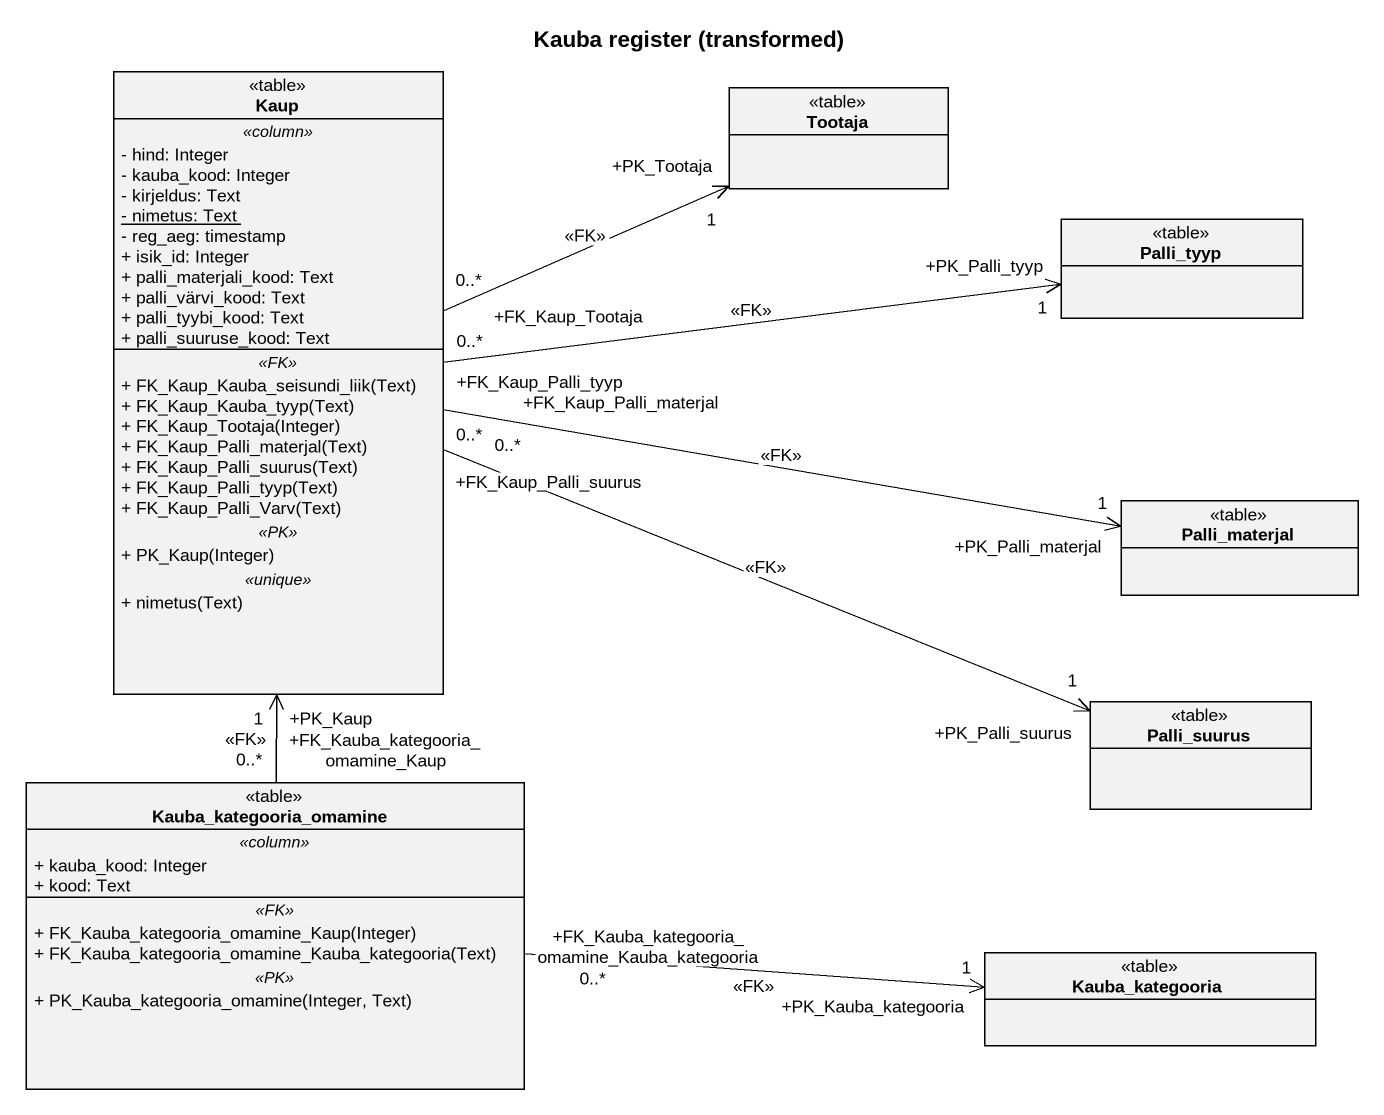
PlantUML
@startuml
title Kauba register (transformed)
hide circle
hide empty members
skinparam classAttributeIconSize 0
class Kaup <<table>> {
  .. <<column>> ..
  - hind: Integer
  - kauba_kood: Integer
  - kirjeldus: Text
  {static} - nimetus: Text
  - reg_aeg: timestamp
  + isik_id: Integer
  + palli_materjali_kood: Text
  + palli_värvi_kood: Text
  + palli_tyybi_kood: Text
  + palli_suuruse_kood: Text
  .. <<FK>> ..
  + FK_Kaup_Kauba_seisundi_liik(Text)
  + FK_Kaup_Kauba_tyyp(Text)
  + FK_Kaup_Tootaja(Integer)
  + FK_Kaup_Palli_materjal(Text)
  + FK_Kaup_Palli_suurus(Text)
  + FK_Kaup_Palli_tyyp(Text)
  + FK_Kaup_Palli_Varv(Text)
  .. <<PK>> ..
  + PK_Kaup(Integer)
  .. <<unique>> ..
  + nimetus(Text)
}
class Tootaja <<table>>
class Palli_tyyp <<table>>
class Palli_materjal <<table>>
class Palli_suurus <<table>>
class Kauba_kategooria_omamine <<table>> {
  .. <<column>> ..
  + kauba_kood: Integer
  + kood: Text
  .. <<FK>> ..
  + FK_Kauba_kategooria_omamine_Kaup(Integer)
  + FK_Kauba_kategooria_omamine_Kauba_kategooria(Text)
  .. <<PK>> ..
  + PK_Kauba_kategooria_omamine(Integer, Text)
}
class Kauba_kategooria <<table>>
Kaup "+FK_Kaup_Tootaja\n0..*" -right-> "+PK_Tootaja\n1" Tootaja : <<FK>>
Kaup "+FK_Kaup_Palli_tyyp\n0..*" -right-> "+PK_Palli_tyyp\n1" Palli_tyyp : <<FK>>
Kaup "+FK_Kaup_Palli_materjal\n0..*" -right-> "+PK_Palli_materjal\n1" Palli_materjal : <<FK>>
Kaup "+FK_Kaup_Palli_suurus\n0..*" -right-> "+PK_Palli_suurus\n1" Palli_suurus : <<FK>>
Kauba_kategooria_omamine "+FK_Kauba_kategooria_omamine_Kaup\n0..*" -up-> "+PK_Kaup\n1" Kaup : <<FK>>
Kauba_kategooria_omamine "+FK_Kauba_kategooria_omamine_Kauba_kategooria\n0..*" -right-> "+PK_Kauba_kategooria\n1" Kauba_kategooria : <<FK>>
@enduml
